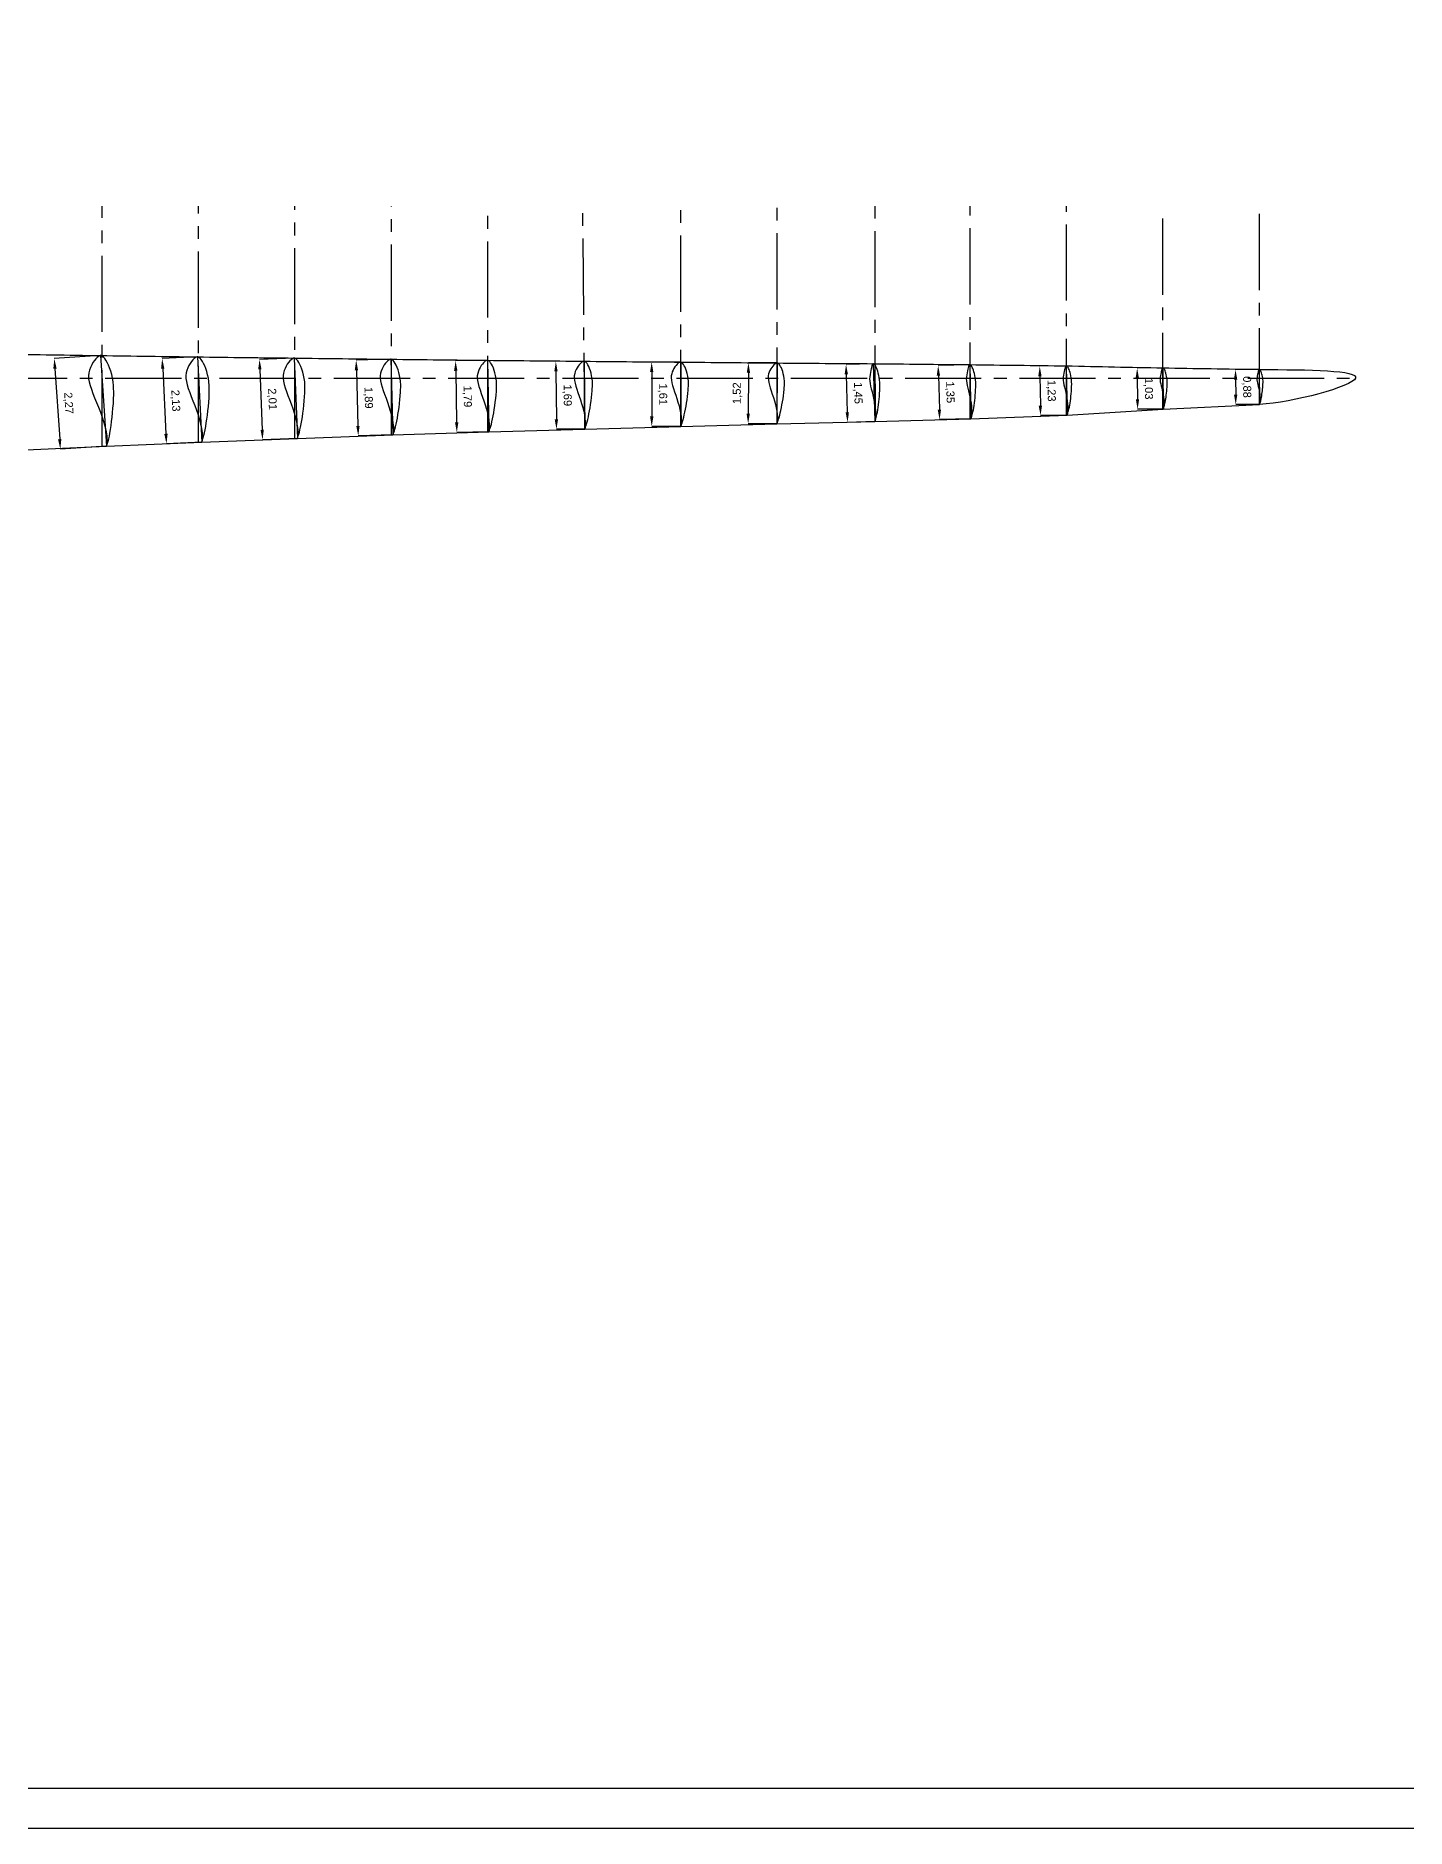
# Model space of a CAD drawing. Header units: millimetres. Extents: x -7 to 119, y -36 to 53.
# Drawn here: x 29.69 to 63.97, y -36.24 to 8.56 of the extents above; entities that cross this region are included whole.
import ezdxf

# ---------------------------------------------------------------- set-up
doc = ezdxf.new("R2010")
doc.units = ezdxf.units.MM
doc.linetypes.add('CENTER2', pattern=[28.575, 19.05, -3.175, 3.175, -3.175])
doc.layers.add('图层1', color=7, linetype='Continuous', true_color=0xadf0bf)
doc.layers.add('标注', color=7, linetype='Continuous', true_color=0xbe7741)
doc.styles.get("Standard").update_dxf_attribs({"font": 'arial.ttf'})
doc.dimstyles.new('ISO-25', dxfattribs={"dimtxt": 0.2, "dimasz": 0.25, "dimexe": 0, "dimexo": 0, "dimgap": 0.15, "dimtad": 1, "dimtxsty": 'Standard', "dimcen": 2.5, "dimadec": 0, "dimazin": 0, "dimtfac": 1, "dimtmove": 0, "dimatfit": 3, "dimfxl": 1, "dimarcsym": 0})

# ---------------------------------------------------------------- blocks, each defined once
blk = doc.blocks.new('*D58')
at = {"layer": 'Defpoints', "color": 0, "transparency": 16777216}
for p in [(31.313, 0.566), (30.308, -1.775), (31.464, -1.697)]:
    blk.add_point(p, dxfattribs=at)
at = {"layer": '标注', "color": 0, "lineweight": -2}
for p, q in [((31.313, 0.566), (30.157, 0.488)), ((30.173, 0.239), (30.291, -1.525)), ((31.464, -1.697), (30.308, -1.775))]:
    blk.add_line(p, q, dxfattribs=at)
at = {"layer": '标注', "color": 0}
for points in [[(30.215, 0.241), (30.132, 0.236), (30.157, 0.488)], [(30.333, -1.523), (30.25, -1.528), (30.308, -1.775)]]:
    blk.add_solid(points, dxfattribs=at)
at = {"layer": '标注', "color": 0, "insert": (30.502, -0.625), "char_height": 0.2, "attachment_point": 5, "rotation": 273.8294}
blk.add_mtext('2,27', dxfattribs=at)
blk = doc.blocks.new('*D59')
at = {"layer": 'Defpoints', "color": 0, "transparency": 16777216}
for p in [(33.74, 0.532), (32.962, -1.641), (33.846, -1.597)]:
    blk.add_point(p, dxfattribs=at)
at = {"layer": '标注', "color": 0, "lineweight": -2}
for p, q in [((33.74, 0.532), (32.855, 0.488)), ((32.868, 0.238), (32.949, -1.391)), ((33.846, -1.597), (32.962, -1.641))]:
    blk.add_line(p, q, dxfattribs=at)
at = {"layer": '标注', "color": 0}
for points in [[(32.909, 0.24), (32.826, 0.236), (32.855, 0.488)], [(32.991, -1.389), (32.907, -1.394), (32.962, -1.641)]]:
    blk.add_solid(points, dxfattribs=at)
at = {"layer": '标注', "color": 0, "insert": (33.178, -0.563), "char_height": 0.2, "attachment_point": 5, "rotation": 272.864}
blk.add_mtext('2,13', dxfattribs=at)
blk = doc.blocks.new('*D60')
at = {"layer": 'Defpoints', "color": 0, "transparency": 16777216}
for p in [(36.157, 0.503), (35.365, -1.541), (36.235, -1.508)]:
    blk.add_point(p, dxfattribs=at)
at = {"layer": '标注', "color": 0, "lineweight": -2}
for p, q in [((36.157, 0.503), (35.288, 0.469)), ((35.297, 0.219), (35.355, -1.292)), ((36.235, -1.508), (35.365, -1.541))]:
    blk.add_line(p, q, dxfattribs=at)
at = {"layer": '标注', "color": 0}
for points in [[(35.339, 0.221), (35.256, 0.218), (35.288, 0.469)], [(35.397, -1.29), (35.314, -1.293), (35.365, -1.541)]]:
    blk.add_solid(points, dxfattribs=at)
at = {"layer": '标注', "color": 0, "insert": (35.596, -0.526), "char_height": 0.2, "attachment_point": 5, "rotation": 272.2092}
blk.add_mtext('2,01', dxfattribs=at)
blk = doc.blocks.new('*D61')
at = {"layer": 'Defpoints', "color": 0, "transparency": 16777216}
for p in [(38.575, 0.473), (37.758, -1.443), (38.627, -1.419)]:
    blk.add_point(p, dxfattribs=at)
at = {"layer": '标注', "color": 0, "lineweight": -2}
for p, q in [((38.575, 0.473), (37.705, 0.449)), ((37.712, 0.199), (37.751, -1.193)), ((38.627, -1.419), (37.758, -1.443))]:
    blk.add_line(p, q, dxfattribs=at)
at = {"layer": '标注', "color": 0}
for points in [[(37.754, 0.2), (37.671, 0.198), (37.705, 0.449)], [(37.792, -1.192), (37.709, -1.194), (37.758, -1.443)]]:
    blk.add_solid(points, dxfattribs=at)
at = {"layer": '标注', "color": 0, "insert": (38.002, -0.49), "char_height": 0.2, "attachment_point": 5, "rotation": 271.575}
blk.add_mtext('1,89', dxfattribs=at)
blk = doc.blocks.new('*D62')
at = {"layer": 'Defpoints', "color": 0, "transparency": 16777216}
for p in [(40.992, 0.447), (41.024, -1.342), (40.224, -1.356)]:
    blk.add_point(p, dxfattribs=at)
at = {"layer": '标注', "color": 0, "lineweight": -2}
for p, q in [((40.992, 0.447), (40.192, 0.433)), ((40.197, 0.183), (40.219, -1.106)), ((41.024, -1.342), (40.224, -1.356))]:
    blk.add_line(p, q, dxfattribs=at)
at = {"layer": '标注', "color": 0}
for points in [[(40.238, 0.184), (40.155, 0.182), (40.192, 0.433)], [(40.261, -1.106), (40.178, -1.107), (40.224, -1.356)]]:
    blk.add_solid(points, dxfattribs=at)
at = {"layer": '标注', "color": 0, "insert": (40.478, -0.457), "char_height": 0.2, "attachment_point": 5, "rotation": 271.0123}
blk.add_mtext('1,79', dxfattribs=at)
blk = doc.blocks.new('*D63')
at = {"layer": 'Defpoints', "color": 0, "transparency": 16777216}
for p in [(43.408, 0.424), (42.715, -1.277), (43.423, -1.271)]:
    blk.add_point(p, dxfattribs=at)
at = {"layer": '标注', "color": 0, "lineweight": -2}
for p, q in [((43.408, 0.424), (42.7, 0.417)), ((42.702, 0.167), (42.713, -1.028)), ((43.423, -1.271), (42.715, -1.277))]:
    blk.add_line(p, q, dxfattribs=at)
at = {"layer": '标注', "color": 0}
for points in [[(42.744, 0.168), (42.661, 0.167), (42.7, 0.417)], [(42.755, -1.027), (42.671, -1.028), (42.715, -1.277)]]:
    blk.add_solid(points, dxfattribs=at)
at = {"layer": '标注', "color": 0, "insert": (42.978, -0.428), "char_height": 0.2, "attachment_point": 5, "rotation": 270.5099}
blk.add_mtext('1,69', dxfattribs=at)
blk = doc.blocks.new('*D64')
at = {"layer": 'Defpoints', "color": 0, "transparency": 16777216}
for p in [(45.823, 0.402), (45.098, -1.206), (45.825, -1.205)]:
    blk.add_point(p, dxfattribs=at)
at = {"layer": '标注', "color": 0, "lineweight": -2}
for p, q in [((45.823, 0.402), (45.096, 0.401)), ((45.097, 0.151), (45.098, -0.956)), ((45.825, -1.205), (45.098, -1.206))]:
    blk.add_line(p, q, dxfattribs=at)
at = {"layer": '标注', "color": 0}
for points in [[(45.138, 0.151), (45.055, 0.151), (45.096, 0.401)], [(45.14, -0.956), (45.056, -0.956), (45.098, -1.206)]]:
    blk.add_solid(points, dxfattribs=at)
at = {"layer": '标注', "color": 0, "insert": (45.367, -0.402), "char_height": 0.2, "attachment_point": 5, "rotation": 270.0587}
blk.add_mtext('1,61', dxfattribs=at)
blk = doc.blocks.new('*D65')
at = {"layer": 'Defpoints', "color": 0, "transparency": 16777216}
for p in [(48.235, 0.38), (47.509, -1.138), (48.228, -1.141)]:
    blk.add_point(p, dxfattribs=at)
at = {"layer": '标注', "color": 0, "lineweight": -2}
for p, q in [((47.515, 0.134), (47.511, -0.888)), ((48.235, 0.38), (47.516, 0.384)), ((48.228, -1.141), (47.509, -1.138))]:
    blk.add_line(p, q, dxfattribs=at)
at = {"layer": '标注', "color": 0}
for points in [[(47.474, 0.134), (47.557, 0.133), (47.516, 0.384)], [(47.469, -0.888), (47.552, -0.888), (47.509, -1.138)]]:
    blk.add_solid(points, dxfattribs=at)
at = {"layer": '标注', "color": 0, "insert": (47.243, -0.376), "char_height": 0.2, "attachment_point": 5, "rotation": 89.7384}
blk.add_mtext('1,52', dxfattribs=at)
blk = doc.blocks.new('*D66')
at = {"layer": 'Defpoints', "color": 0, "transparency": 16777216}
for p in [(50.637, 0.362), (49.995, -1.104), (50.676, -1.086)]:
    blk.add_point(p, dxfattribs=at)
at = {"layer": '标注', "color": 0, "lineweight": -2}
for p, q in [((50.637, 0.362), (49.957, 0.344)), ((49.963, 0.094), (49.988, -0.854)), ((50.676, -1.086), (49.995, -1.104))]:
    blk.add_line(p, q, dxfattribs=at)
at = {"layer": '标注', "color": 0}
for points in [[(50.005, 0.095), (49.922, 0.093), (49.957, 0.344)], [(50.03, -0.853), (49.947, -0.855), (49.995, -1.104)]]:
    blk.add_solid(points, dxfattribs=at)
at = {"layer": '标注', "color": 0, "insert": (50.246, -0.373), "char_height": 0.2, "attachment_point": 5, "rotation": 271.5216}
blk.add_mtext('1,45', dxfattribs=at)
blk = doc.blocks.new('*D67')
at = {"layer": 'Defpoints', "color": 0, "transparency": 16777216}
for p in [(53.048, 0.337), (52.298, -1.036), (53.084, -1.014)]:
    blk.add_point(p, dxfattribs=at)
at = {"layer": '标注', "color": 0, "lineweight": -2}
for p, q in [((53.048, 0.337), (52.261, 0.316)), ((52.268, 0.066), (52.291, -0.786)), ((53.084, -1.014), (52.298, -1.036))]:
    blk.add_line(p, q, dxfattribs=at)
at = {"layer": '标注', "color": 0}
for points in [[(52.309, 0.067), (52.226, 0.065), (52.261, 0.316)], [(52.333, -0.785), (52.249, -0.787), (52.298, -1.036)]]:
    blk.add_solid(points, dxfattribs=at)
at = {"layer": '标注', "color": 0, "insert": (52.549, -0.353), "char_height": 0.2, "attachment_point": 5, "rotation": 271.5504}
blk.add_mtext('1,35', dxfattribs=at)
blk = doc.blocks.new('*D68')
at = {"layer": 'Defpoints', "color": 0, "transparency": 16777216}
for p in [(55.466, 0.308), (54.821, -0.934), (55.485, -0.924)]:
    blk.add_point(p, dxfattribs=at)
at = {"layer": '标注', "color": 0, "lineweight": -2}
for p, q in [((55.466, 0.308), (54.802, 0.298)), ((54.806, 0.048), (54.817, -0.684)), ((55.485, -0.924), (54.821, -0.934))]:
    blk.add_line(p, q, dxfattribs=at)
at = {"layer": '标注', "color": 0}
for points in [[(54.847, 0.048), (54.764, 0.047), (54.802, 0.298)], [(54.859, -0.684), (54.775, -0.685), (54.821, -0.934)]]:
    blk.add_solid(points, dxfattribs=at)
at = {"layer": '标注', "color": 0, "insert": (55.082, -0.314), "char_height": 0.2, "attachment_point": 5, "rotation": 270.8864}
blk.add_mtext('1,23', dxfattribs=at)
blk = doc.blocks.new('*D69')
at = {"layer": 'Defpoints', "color": 0, "transparency": 16777216}
for p in [(57.88, 0.257), (57.249, -0.778), (57.89, -0.772)]:
    blk.add_point(p, dxfattribs=at)
at = {"layer": '标注', "color": 0, "lineweight": -2}
for p, q in [((57.88, 0.257), (57.238, 0.25)), ((57.241, 0), (57.247, -0.528)), ((57.89, -0.772), (57.249, -0.778))]:
    blk.add_line(p, q, dxfattribs=at)
at = {"layer": '标注', "color": 0}
for points in [[(57.283, 0.001), (57.199, 0), (57.238, 0.25)], [(57.288, -0.528), (57.205, -0.529), (57.249, -0.778)]]:
    blk.add_solid(points, dxfattribs=at)
at = {"layer": '标注', "color": 0, "insert": (57.514, -0.261), "char_height": 0.2, "attachment_point": 5, "rotation": 270.6033}
blk.add_mtext('1,03', dxfattribs=at)
blk = doc.blocks.new('*D70')
at = {"layer": 'Defpoints', "color": 0, "transparency": 16777216}
for p in [(60.293, 0.219), (59.703, -0.661), (60.298, -0.657)]:
    blk.add_point(p, dxfattribs=at)
at = {"layer": '标注', "color": 0, "lineweight": -2}
for p, q in [((60.293, 0.219), (59.698, 0.215)), ((59.699, -0.035), (59.702, -0.411)), ((60.298, -0.657), (59.703, -0.661))]:
    blk.add_line(p, q, dxfattribs=at)
at = {"layer": '标注', "color": 0}
for points in [[(59.741, -0.034), (59.658, -0.035), (59.698, 0.215)], [(59.743, -0.41), (59.66, -0.411), (59.703, -0.661)]]:
    blk.add_solid(points, dxfattribs=at)
at = {"layer": '标注', "color": 0, "insert": (59.971, -0.221), "char_height": 0.2, "attachment_point": 5, "rotation": 270.3425}
blk.add_mtext('0,88', dxfattribs=at)

msp = doc.modelspace()

# ---------------------------------------------------------------- linework, layer by layer
at = {"linetype": 'CENTER2', "ltscale": 0.1}
msp.add_line((0, 0), (62.706, 0), dxfattribs=at)
for points in [[(119.212, 52.358), (119.212, 53.358), (-6.638, 53.358), (-6.638, -35.244), (-6.638, -36.244), (118.212, -36.244), (119.212, -36.244)], [(118.212, 52.358), (-5.638, 52.358), (-5.638, -35.244), (118.212, -35.244)]]:
    msp.add_lwpolyline(points, close=True)
for points in [[(31.316, 0.566), (31.464, -1.697), (31.466, -1.689), (31.473, -1.663), (31.485, -1.625), (31.5, -1.576), (31.517, -1.517), (31.533, -1.449), (31.547, -1.371), (31.562, -1.283), (31.576, -1.187), (31.589, -1.084), (31.602, -0.976), (31.614, -0.864), (31.624, -0.749), (31.633, -0.634), (31.639, -0.519), (31.642, -0.406), (31.639, -0.192), (31.629, -0.093), (31.613, 0.002), (31.592, 0.092), (31.568, 0.178), (31.541, 0.257), (31.512, 0.329), (31.481, 0.393), (31.449, 0.448), (31.417, 0.493), (31.385, 0.529), (31.353, 0.553), (31.334, 0.563), (31.327, 0.565), (31.324, 0.565), (31.316, 0.566), (31.313, 0.566), (31.305, 0.564), (31.296, 0.561), (31.263, 0.545), (31.228, 0.518), (31.193, 0.482), (31.158, 0.439), (31.124, 0.388), (31.092, 0.331), (31.064, 0.269), (31.041, 0.203), (31.024, 0.134), (31.014, 0.062), (31.016, -0.013), (31.029, -0.094), (31.052, -0.182), (31.084, -0.278), (31.122, -0.38), (31.166, -0.49), (31.214, -0.606), (31.262, -0.727), (31.31, -0.852), (31.355, -0.978), (31.394, -1.104), (31.426, -1.226), (31.451, -1.341), (31.467, -1.444), (31.474, -1.534), (31.475, -1.607), (31.471, -1.659), (31.466, -1.688), (31.464, -1.697)], [(33.737, 0.532), (33.846, -1.597), (33.848, -1.589), (33.855, -1.565), (33.867, -1.529), (33.882, -1.483), (33.898, -1.428), (33.914, -1.365), (33.929, -1.291), (33.943, -1.209), (33.958, -1.119), (33.972, -1.022), (33.985, -0.921), (33.998, -0.815), (34.009, -0.708), (34.019, -0.599), (34.026, -0.491), (34.031, -0.386), (34.031, -0.185), (34.023, -0.091), (34.009, -0.002), (33.991, 0.084), (33.969, 0.164), (33.945, 0.239), (33.919, 0.307), (33.89, 0.367), (33.861, 0.42), (33.831, 0.463), (33.802, 0.497), (33.773, 0.52), (33.754, 0.529), (33.748, 0.531), (33.746, 0.532), (33.737, 0.532), (33.735, 0.532), (33.728, 0.531), (33.718, 0.528), (33.687, 0.513), (33.655, 0.488), (33.621, 0.455), (33.587, 0.415), (33.555, 0.368), (33.524, 0.315), (33.497, 0.257), (33.474, 0.195), (33.457, 0.13), (33.447, 0.063), (33.448, -0.007), (33.459, -0.084), (33.479, -0.167), (33.508, -0.257), (33.543, -0.354), (33.582, -0.458), (33.625, -0.567), (33.67, -0.682), (33.713, -0.8), (33.753, -0.919), (33.788, -1.038), (33.817, -1.153), (33.838, -1.261), (33.852, -1.359), (33.858, -1.444), (33.858, -1.512), (33.853, -1.561), (33.848, -1.588), (33.846, -1.597)], [(36.157, 0.503), (36.235, -1.508), (36.237, -1.5), (36.243, -1.478), (36.255, -1.444), (36.27, -1.401), (36.286, -1.349), (36.301, -1.29), (36.316, -1.221), (36.331, -1.143), (36.345, -1.058), (36.36, -0.967), (36.374, -0.871), (36.387, -0.772), (36.399, -0.671), (36.409, -0.569), (36.418, -0.467), (36.424, -0.367), (36.425, -0.177), (36.419, -0.089), (36.407, -0.005), (36.391, 0.076), (36.372, 0.152), (36.35, 0.223), (36.325, 0.288), (36.3, 0.345), (36.272, 0.395), (36.245, 0.436), (36.217, 0.468), (36.19, 0.491), (36.173, 0.5), (36.167, 0.502), (36.165, 0.502), (36.157, 0.503), (36.154, 0.502), (36.148, 0.501), (36.139, 0.499), (36.11, 0.485), (36.078, 0.462), (36.046, 0.431), (36.014, 0.394), (35.983, 0.349), (35.953, 0.3), (35.927, 0.246), (35.904, 0.188), (35.888, 0.127), (35.878, 0.063), (35.877, -0.003), (35.887, -0.076), (35.905, -0.155), (35.931, -0.24), (35.963, -0.332), (35.999, -0.43), (36.038, -0.534), (36.079, -0.642), (36.118, -0.754), (36.155, -0.867), (36.187, -0.98), (36.212, -1.089), (36.231, -1.191), (36.243, -1.284), (36.247, -1.363), (36.247, -1.428), (36.242, -1.474), (36.236, -1.5), (36.235, -1.508)], [(38.575, 0.473), (38.627, -1.419), (38.629, -1.412), (38.636, -1.391), (38.647, -1.359), (38.661, -1.319), (38.677, -1.271), (38.692, -1.215), (38.707, -1.15), (38.722, -1.077), (38.736, -0.997), (38.751, -0.912), (38.765, -0.822), (38.778, -0.729), (38.79, -0.633), (38.801, -0.537), (38.81, -0.442), (38.817, -0.348), (38.82, -0.169), (38.815, -0.087), (38.805, -0.007), (38.791, 0.069), (38.773, 0.141), (38.753, 0.208), (38.731, 0.269), (38.708, 0.323), (38.683, 0.37), (38.657, 0.41), (38.631, 0.44), (38.606, 0.462), (38.59, 0.47), (38.584, 0.472), (38.582, 0.472), (38.575, 0.473), (38.573, 0.473), (38.567, 0.472), (38.558, 0.47), (38.53, 0.457), (38.501, 0.436), (38.47, 0.407), (38.44, 0.372), (38.41, 0.331), (38.381, 0.284), (38.356, 0.234), (38.334, 0.179), (38.318, 0.122), (38.308, 0.062), (38.307, 0), (38.315, -0.068), (38.332, -0.143), (38.355, -0.223), (38.384, -0.31), (38.417, -0.403), (38.453, -0.501), (38.49, -0.603), (38.525, -0.709), (38.559, -0.816), (38.587, -0.922), (38.611, -1.025), (38.627, -1.121), (38.637, -1.208), (38.641, -1.283), (38.639, -1.344), (38.634, -1.387), (38.629, -1.412), (38.627, -1.419)], [(40.992, 0.447), (41.024, -1.342), (41.026, -1.335), (41.032, -1.316), (41.043, -1.286), (41.057, -1.248), (41.072, -1.202), (41.087, -1.149), (41.101, -1.088), (41.116, -1.02), (41.131, -0.944), (41.145, -0.864), (41.159, -0.779), (41.173, -0.691), (41.185, -0.601), (41.196, -0.51), (41.206, -0.42), (41.213, -0.331), (41.218, -0.162), (41.214, -0.084), (41.205, -0.008), (41.192, 0.064), (41.176, 0.132), (41.158, 0.195), (41.138, 0.253), (41.116, 0.305), (41.093, 0.349), (41.069, 0.387), (41.045, 0.416), (41.021, 0.436), (41.006, 0.445), (41, 0.446), (40.999, 0.447), (40.992, 0.447), (40.99, 0.447), (40.984, 0.447), (40.976, 0.445), (40.95, 0.433), (40.921, 0.413), (40.892, 0.386), (40.863, 0.353), (40.834, 0.314), (40.807, 0.271), (40.783, 0.223), (40.762, 0.172), (40.745, 0.118), (40.735, 0.061), (40.734, 0.003), (40.741, -0.062), (40.756, -0.132), (40.777, -0.209), (40.804, -0.291), (40.834, -0.379), (40.867, -0.472), (40.901, -0.569), (40.934, -0.67), (40.964, -0.771), (40.991, -0.872), (41.012, -0.969), (41.026, -1.061), (41.035, -1.143), (41.038, -1.214), (41.036, -1.271), (41.03, -1.312), (41.025, -1.335), (41.024, -1.342)], [(43.408, 0.424), (43.423, -1.271), (43.425, -1.265), (43.431, -1.246), (43.442, -1.218), (43.455, -1.182), (43.47, -1.139), (43.485, -1.089), (43.499, -1.031), (43.513, -0.966), (43.528, -0.895), (43.542, -0.819), (43.556, -0.739), (43.57, -0.655), (43.582, -0.57), (43.594, -0.485), (43.603, -0.399), (43.611, -0.315), (43.617, -0.155), (43.614, -0.081), (43.606, -0.01), (43.594, 0.059), (43.58, 0.124), (43.563, 0.184), (43.544, 0.239), (43.524, 0.288), (43.502, 0.33), (43.48, 0.366), (43.458, 0.393), (43.435, 0.413), (43.421, 0.421), (43.416, 0.423), (43.414, 0.423), (43.408, 0.424), (43.406, 0.424), (43.4, 0.423), (43.393, 0.421), (43.368, 0.41), (43.341, 0.392), (43.313, 0.367), (43.285, 0.336), (43.257, 0.299), (43.231, 0.258), (43.208, 0.213), (43.187, 0.165), (43.172, 0.114), (43.162, 0.06), (43.16, 0.005), (43.166, -0.057), (43.18, -0.123), (43.199, -0.196), (43.223, -0.274), (43.252, -0.358), (43.282, -0.446), (43.313, -0.538), (43.344, -0.634), (43.372, -0.73), (43.396, -0.825), (43.415, -0.918), (43.428, -1.004), (43.435, -1.083), (43.437, -1.15), (43.435, -1.204), (43.43, -1.243), (43.425, -1.264), (43.423, -1.271)], [(45.823, 0.402), (45.825, -1.205), (45.826, -1.199), (45.832, -1.182), (45.843, -1.155), (45.856, -1.121), (45.87, -1.08), (45.884, -1.033), (45.898, -0.978), (45.912, -0.917), (45.927, -0.85), (45.941, -0.777), (45.955, -0.701), (45.968, -0.623), (45.981, -0.542), (45.992, -0.461), (46.002, -0.38), (46.01, -0.3), (46.017, -0.149), (46.014, -0.079), (46.007, -0.011), (45.997, 0.054), (45.984, 0.116), (45.968, 0.173), (45.951, 0.225), (45.932, 0.272), (45.912, 0.312), (45.891, 0.346), (45.87, 0.373), (45.849, 0.391), (45.836, 0.399), (45.831, 0.401), (45.829, 0.401), (45.823, 0.402), (45.821, 0.402), (45.816, 0.401), (45.809, 0.399), (45.785, 0.389), (45.759, 0.372), (45.732, 0.348), (45.706, 0.319), (45.679, 0.285), (45.654, 0.246), (45.632, 0.203), (45.612, 0.158), (45.597, 0.11), (45.587, 0.059), (45.585, 0.006), (45.59, -0.052), (45.602, -0.115), (45.62, -0.184), (45.643, -0.258), (45.669, -0.338), (45.697, -0.422), (45.726, -0.51), (45.754, -0.6), (45.78, -0.692), (45.802, -0.782), (45.819, -0.87), (45.831, -0.952), (45.838, -1.027), (45.839, -1.09), (45.837, -1.142), (45.831, -1.178), (45.826, -1.199), (45.825, -1.205)], [(48.238, 0.38), (48.228, -1.141), (48.23, -1.136), (48.236, -1.119), (48.246, -1.094), (48.258, -1.062), (48.272, -1.024), (48.286, -0.979), (48.3, -0.927), (48.313, -0.869), (48.327, -0.805), (48.341, -0.737), (48.355, -0.665), (48.368, -0.591), (48.381, -0.514), (48.392, -0.438), (48.402, -0.361), (48.41, -0.286), (48.417, -0.142), (48.415, -0.076), (48.409, -0.011), (48.4, 0.05), (48.388, 0.109), (48.374, 0.163), (48.357, 0.212), (48.34, 0.257), (48.321, 0.295), (48.302, 0.327), (48.282, 0.352), (48.262, 0.37), (48.249, 0.378), (48.245, 0.379), (48.243, 0.38), (48.238, 0.38), (48.236, 0.38), (48.231, 0.38), (48.224, 0.378), (48.201, 0.369), (48.177, 0.353), (48.151, 0.33), (48.126, 0.303), (48.101, 0.271), (48.077, 0.234), (48.055, 0.194), (48.036, 0.151), (48.021, 0.105), (48.012, 0.058), (48.009, 0.008), (48.014, -0.048), (48.025, -0.108), (48.042, -0.173), (48.062, -0.243), (48.087, -0.319), (48.113, -0.399), (48.14, -0.482), (48.166, -0.568), (48.189, -0.655), (48.21, -0.741), (48.226, -0.824), (48.236, -0.902), (48.242, -0.972), (48.243, -1.033), (48.24, -1.081), (48.235, -1.116), (48.23, -1.135), (48.228, -1.141)], [(50.637, 0.362), (50.676, -1.086), (50.677, -1.081), (50.682, -1.066), (50.69, -1.045), (50.7, -1.016), (50.711, -0.983), (50.721, -0.944), (50.731, -0.898), (50.74, -0.846), (50.75, -0.79), (50.759, -0.728), (50.768, -0.663), (50.776, -0.595), (50.784, -0.525), (50.79, -0.454), (50.795, -0.382), (50.799, -0.311), (50.801, -0.241), (50.801, -0.173), (50.799, -0.107), (50.794, -0.045), (50.786, 0.015), (50.776, 0.071), (50.764, 0.124), (50.751, 0.173), (50.737, 0.217), (50.722, 0.256), (50.706, 0.289), (50.69, 0.316), (50.674, 0.337), (50.659, 0.352), (50.645, 0.36), (50.641, 0.362), (50.637, 0.362), (50.635, 0.362), (50.634, 0.361), (50.633, 0.361), (50.63, 0.359), (50.624, 0.352), (50.614, 0.335), (50.604, 0.31), (50.595, 0.279), (50.586, 0.24), (50.577, 0.196), (50.569, 0.146), (50.56, 0.091), (50.552, 0.037), (50.547, -0.017), (50.549, -0.073), (50.557, -0.133), (50.571, -0.197), (50.589, -0.266), (50.608, -0.341), (50.628, -0.42), (50.647, -0.501), (50.664, -0.584), (50.678, -0.666), (50.688, -0.745), (50.694, -0.82), (50.697, -0.889), (50.695, -0.949), (50.691, -0.999), (50.685, -1.038), (50.68, -1.065), (50.677, -1.08), (50.676, -1.086)], [(53.052, 0.338), (53.08, -1.015), (53.081, -1.01), (53.086, -0.997), (53.093, -0.976), (53.102, -0.95), (53.113, -0.919), (53.123, -0.882), (53.132, -0.84), (53.141, -0.791), (53.151, -0.738), (53.159, -0.681), (53.168, -0.62), (53.176, -0.557), (53.183, -0.492), (53.19, -0.425), (53.195, -0.358), (53.199, -0.291), (53.202, -0.226), (53.202, -0.162), (53.201, -0.101), (53.196, -0.043), (53.189, 0.013), (53.18, 0.066), (53.169, 0.115), (53.157, 0.161), (53.144, 0.202), (53.13, 0.239), (53.115, 0.27), (53.101, 0.295), (53.086, 0.315), (53.072, 0.329), (53.059, 0.337), (53.055, 0.338), (53.052, 0.338), (53.05, 0.338), (53.049, 0.338), (53.048, 0.337), (53.045, 0.335), (53.039, 0.329), (53.03, 0.313), (53.02, 0.29), (53.011, 0.261), (53.003, 0.225), (52.995, 0.183), (52.987, 0.137), (52.978, 0.086), (52.97, 0.035), (52.965, -0.016), (52.967, -0.068), (52.974, -0.123), (52.987, -0.184), (53.003, -0.249), (53.021, -0.318), (53.039, -0.392), (53.056, -0.468), (53.071, -0.546), (53.084, -0.622), (53.093, -0.696), (53.098, -0.766), (53.1, -0.831), (53.099, -0.887), (53.094, -0.934), (53.089, -0.97), (53.084, -0.995), (53.081, -1.01), (53.08, -1.015)], [(55.466, 0.308), (55.485, -0.924), (55.486, -0.92), (55.49, -0.908), (55.497, -0.889), (55.506, -0.865), (55.515, -0.837), (55.524, -0.804), (55.533, -0.765), (55.542, -0.721), (55.55, -0.673), (55.559, -0.621), (55.567, -0.565), (55.575, -0.508), (55.582, -0.448), (55.588, -0.388), (55.593, -0.327), (55.597, -0.266), (55.599, -0.206), (55.6, -0.149), (55.599, -0.093), (55.595, -0.04), (55.589, 0.011), (55.581, 0.059), (55.572, 0.105), (55.561, 0.146), (55.549, 0.184), (55.536, 0.217), (55.523, 0.245), (55.51, 0.269), (55.497, 0.287), (55.484, 0.299), (55.472, 0.306), (55.469, 0.308), (55.466, 0.308), (55.464, 0.308), (55.463, 0.307), (55.462, 0.307), (55.46, 0.305), (55.455, 0.3), (55.446, 0.285), (55.437, 0.264), (55.429, 0.237), (55.421, 0.205), (55.413, 0.167), (55.406, 0.125), (55.398, 0.079), (55.39, 0.032), (55.385, -0.014), (55.386, -0.061), (55.393, -0.112), (55.404, -0.167), (55.418, -0.226), (55.434, -0.29), (55.451, -0.357), (55.466, -0.426), (55.479, -0.497), (55.49, -0.567), (55.498, -0.634), (55.503, -0.698), (55.504, -0.756), (55.502, -0.808), (55.498, -0.851), (55.493, -0.883), (55.489, -0.906), (55.486, -0.92), (55.485, -0.924)], [(57.88, 0.257), (57.89, -0.772), (57.891, -0.768), (57.895, -0.758), (57.901, -0.743), (57.908, -0.723), (57.916, -0.699), (57.924, -0.671), (57.931, -0.639), (57.939, -0.603), (57.946, -0.562), (57.954, -0.519), (57.961, -0.473), (57.967, -0.424), (57.973, -0.375), (57.979, -0.324), (57.983, -0.273), (57.987, -0.223), (57.989, -0.173), (57.99, -0.125), (57.989, -0.078), (57.986, -0.034), (57.981, 0.009), (57.975, 0.049), (57.967, 0.087), (57.958, 0.122), (57.949, 0.153), (57.938, 0.181), (57.928, 0.205), (57.917, 0.224), (57.906, 0.239), (57.895, 0.25), (57.885, 0.256), (57.882, 0.257), (57.88, 0.257), (57.878, 0.257), (57.877, 0.257), (57.876, 0.256), (57.875, 0.255), (57.87, 0.25), (57.863, 0.238), (57.855, 0.221), (57.848, 0.199), (57.842, 0.171), (57.835, 0.14), (57.829, 0.104), (57.822, 0.066), (57.815, 0.027), (57.811, -0.011), (57.812, -0.051), (57.817, -0.093), (57.826, -0.139), (57.838, -0.189), (57.851, -0.242), (57.864, -0.298), (57.877, -0.356), (57.888, -0.415), (57.896, -0.473), (57.903, -0.53), (57.906, -0.583), (57.907, -0.632), (57.906, -0.675), (57.902, -0.711), (57.898, -0.738), (57.894, -0.757), (57.891, -0.768), (57.89, -0.772)], [(60.293, 0.219), (60.298, -0.657), (60.299, -0.654), (60.302, -0.645), (60.307, -0.632), (60.313, -0.615), (60.32, -0.595), (60.327, -0.572), (60.333, -0.544), (60.34, -0.513), (60.346, -0.479), (60.353, -0.442), (60.359, -0.403), (60.365, -0.362), (60.37, -0.319), (60.375, -0.276), (60.379, -0.233), (60.382, -0.19), (60.384, -0.148), (60.385, -0.106), (60.385, -0.067), (60.383, -0.029), (60.378, 0.007), (60.373, 0.041), (60.367, 0.074), (60.359, 0.103), (60.351, 0.13), (60.342, 0.154), (60.333, 0.174), (60.324, 0.191), (60.315, 0.204), (60.306, 0.213), (60.297, 0.218), (60.295, 0.219), (60.293, 0.219), (60.291, 0.219), (60.291, 0.219), (60.29, 0.218), (60.289, 0.217), (60.285, 0.213), (60.278, 0.203), (60.272, 0.188), (60.266, 0.169), (60.26, 0.146), (60.254, 0.119), (60.249, 0.089), (60.243, 0.056), (60.237, 0.024), (60.233, -0.009), (60.234, -0.043), (60.238, -0.079), (60.246, -0.118), (60.255, -0.16), (60.266, -0.206), (60.277, -0.254), (60.288, -0.303), (60.297, -0.353), (60.304, -0.403), (60.309, -0.451), (60.312, -0.496), (60.313, -0.538), (60.311, -0.575), (60.308, -0.605), (60.304, -0.628), (60.301, -0.644), (60.299, -0.654), (60.298, -0.657)]]:
    msp.add_lwpolyline(points)
msp.add_open_spline([(11.659, 1.226), (12.499, 1.201), (13.339, 1.177), (14.178, 1.152), (15.009, 1.124), (15.84, 1.095), (16.67, 1.066), (17.495, 1.031), (18.319, 0.995), (19.144, 0.96), (19.964, 0.918), (20.783, 0.877), (21.603, 0.836), (22.41, 0.805), (23.217, 0.774), (24.024, 0.744), (24.836, 0.72), (25.648, 0.695), (26.46, 0.671), (27.27, 0.648), (28.081, 0.626), (28.891, 0.603), (29.699, 0.591), (30.507, 0.578), (31.315, 0.566), (32.122, 0.555), (32.929, 0.543), (33.737, 0.532), (34.543, 0.522), (35.35, 0.512), (36.156, 0.503), (36.962, 0.493), (37.768, 0.483), (38.574, 0.473), (39.379, 0.464), (40.184, 0.456), (40.989, 0.447), (41.795, 0.439), (42.601, 0.431), (43.407, 0.424), (44.212, 0.416), (45.016, 0.409), (45.82, 0.402), (46.626, 0.395), (47.431, 0.387), (48.237, 0.38), (49.037, 0.374), (49.837, 0.368), (50.637, 0.362), (51.441, 0.354), (52.246, 0.346), (53.051, 0.338), (53.856, 0.328), (54.66, 0.318), (55.465, 0.308), (56.27, 0.291), (57.074, 0.274), (57.879, 0.257), (58.683, 0.244), (59.488, 0.232), (60.292, 0.219), (61.539, 0.21), (64.065, 0.191), (61.127, -0.618), (60.295, -0.657), (60.293, -0.657)], degree=3, knots=[0, 0, 0, 0, 1, 1, 1, 2, 2, 2, 3, 3, 3, 4, 4, 4, 5, 5, 5, 6, 6, 6, 7, 7, 7, 8, 8, 8, 9, 9, 9, 10, 10, 10, 11, 11, 11, 12, 12, 12, 13, 13, 13, 14, 14, 14, 15, 15, 15, 16, 16, 16, 17, 17, 17, 18, 18, 18, 19, 19, 19, 20, 20, 20, 22.422986, 24.918841, 24.922773, 24.922773, 24.922773, 24.922773])
at = {"layer": '图层1', "linetype": 'CENTER2', "ltscale": 0.1}
for p, q in [((31.353, -1.703), (31.353, 4.301)), ((33.765, -1.6), (33.765, 4.301)), ((36.176, -1.51), (36.176, 4.301)), ((38.588, -1.421), (38.588, 4.301)), ((41, -1.343), (41, 4.301)), ((43.423, -1.271), (43.373, 4.301)), ((45.826, -1.199), (45.826, 4.301)), ((48.235, -1.141), (48.235, 4.301)), ((50.69, -1.085), (50.682, 4.301)), ((53.059, -1.015), (53.059, 4.301)), ((55.47, -0.92), (55.47, 4.301)), ((57.882, -0.772), (57.882, 4.301)), ((60.294, -0.657), (60.294, 4.301))]:
    msp.add_line(p, q, dxfattribs=at)
at = {"layer": '图层1'}
msp.add_lwpolyline([(12.059, -3.805), (15.345, -3.457), (17.517, -3.199), (19.743, -2.879), (22.011, -2.507), (24.397, -2.232), (26.734, -2.013), (29.09, -1.81), (31.464, -1.697), (33.846, -1.597), (36.235, -1.508), (38.627, -1.419), (41.024, -1.342), (43.423, -1.271), (45.825, -1.205), (48.228, -1.141), (50.676, -1.086), (53.08, -1.015), (55.485, -0.924), (57.89, -0.772), (60.298, -0.657)], dxfattribs=at)

# ---------------------------------------------------------------- dimensions: what is measured, and where the dimension line sits
at = {"layer": '标注'}
for p1, p2, distance, picture, middle in [((31.313, 0.566), (31.464, -1.697), -1.159, '*D58', (30.502, -0.625)), ((33.74, 0.532), (33.846, -1.597), -0.886, '*D59', (33.178, -0.563)), ((36.157, 0.503), (36.235, -1.508), -0.87, '*D60', (35.596, -0.526)), ((38.575, 0.473), (38.627, -1.419), -0.87, '*D61', (38.002, -0.49)), ((40.992, 0.447), (41.024, -1.342), -0.8, '*D62', (40.478, -0.457)), ((43.4079, 0.4236), (43.423, -1.2712), -0.7078, '*D63', (42.9779, -0.4277)), ((45.823, 0.402), (45.825, -1.205), -0.727, '*D64', (45.367, -0.402)), ((48.235, 0.38), (48.228, -1.141), -0.719, '*D65', (47.243, -0.376)), ((50.637, 0.362), (50.676, -1.086), -0.681, '*D66', (50.246, -0.373)), ((53.048, 0.337), (53.084, -1.014), -0.787, '*D67', (52.549, -0.353)), ((55.466, 0.308), (55.485, -0.924), -0.664, '*D68', (55.082, -0.314)), ((57.88, 0.257), (57.89, -0.772), -0.641, '*D69', (57.514, -0.261)), ((60.293, 0.219), (60.298, -0.657), -0.595, '*D70', (59.971, -0.221))]:
    dim = msp.add_aligned_dim(p1=p1, p2=p2, distance=distance, dimstyle='ISO-25', dxfattribs=at)
    dim.commit()
    dim.dimension.update_dxf_attribs({"geometry": picture, "text_midpoint": middle})

doc.saveas('drawing.dxf')
